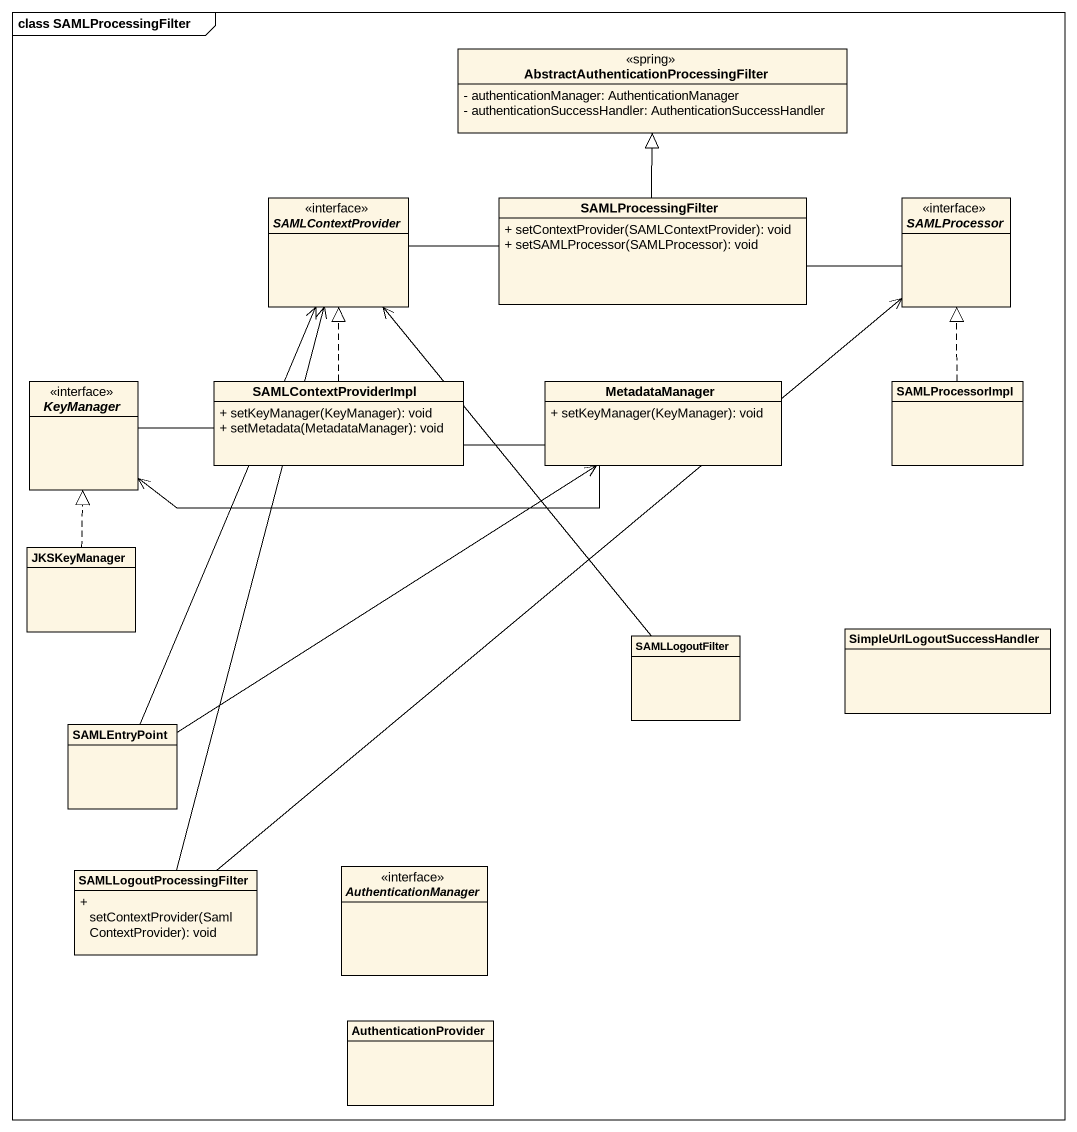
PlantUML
@startuml
mainframe class SAMLProcessingFilter
hide circle
hide empty members
skinparam classAttributeIconSize 0
class "AbstractAuthenticationProcessingFilter" as AbstractAuthenticationProces <<spring>> {
  - authenticationManager: AuthenticationManager
  - authenticationSuccessHandler: AuthenticationSuccessHandler
}
interface SAMLContextProvider <<interface>>
class SAMLProcessingFilter {
  + setContextProvider(SAMLContextProvider): void
  + setSAMLProcessor(SAMLProcessor): void
}
interface SAMLProcessor <<interface>>
interface KeyManager <<interface>>
class SAMLContextProviderImpl {
  + setKeyManager(KeyManager): void
  + setMetadata(MetadataManager): void
}
class MetadataManager {
  + setKeyManager(KeyManager): void
}
class SAMLProcessorImpl
class JKSKeyManager
class SAMLLogoutFilter
class "SimpleUrlLogoutSuccessHandler" as SimpleUrlLogoutSuccessHandle
class SAMLEntryPoint
class SAMLLogoutProcessingFilter {
  + setContextProvider(SamlContextProvider): void
}
interface AuthenticationManager <<interface>>
class AuthenticationProvider
SAMLProcessingFilter -up-|> AbstractAuthenticationProces
SAMLProcessingFilter -left- SAMLContextProvider
SAMLProcessingFilter -right- SAMLProcessor
SAMLContextProviderImpl .up.|> SAMLContextProvider
SAMLContextProviderImpl -left- KeyManager
MetadataManager -left-> KeyManager
MetadataManager -left- SAMLContextProviderImpl
SAMLProcessorImpl .up.|> SAMLProcessor
JKSKeyManager .up.|> KeyManager
SAMLLogoutFilter -up-> SAMLContextProvider
SAMLEntryPoint -up-> SAMLContextProvider
SAMLEntryPoint -up-> MetadataManager
SAMLLogoutProcessingFilter -up-> SAMLContextProvider
SAMLLogoutProcessingFilter -up-> SAMLProcessor
@enduml
